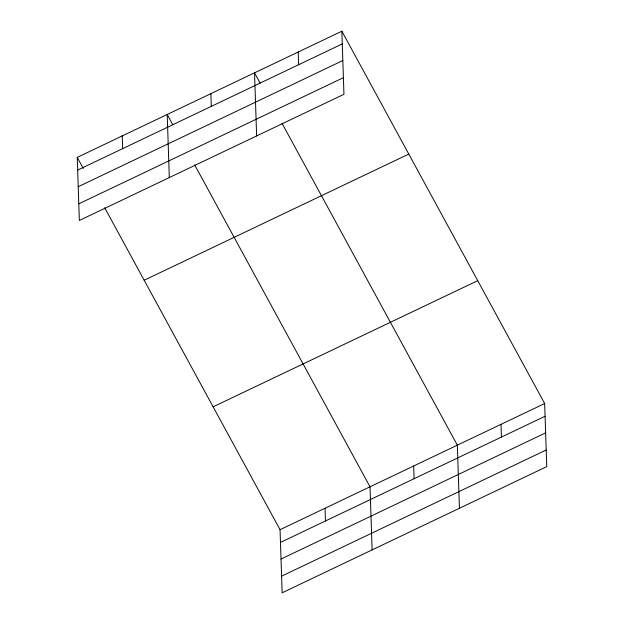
<?xml version="1.0" encoding="UTF-8"?>
<svg xmlns="http://www.w3.org/2000/svg" width="624" height="624" viewBox="0 0 624 624"><rect width="100%" height="100%" fill="white"/><g stroke="black" fill="none" stroke-linecap="round" stroke-linejoin="round"><path stroke-width="0.94" d="M341.858 31.2L343.949 94.302L79.342 220.475L77.243 157.373L341.858 31.2L544.658 403.525L546.757 466.627L282.142 592.8L280.051 529.698L104.668 207.714M77.665 170.087L342.28 43.914M78.218 186.716L342.833 60.544M78.788 203.845L343.403 77.672M144.167 280.238L408.782 154.066M213.119 406.832L477.734 280.66M280.051 529.698L544.658 403.525M280.472 542.42L545.087 416.247M281.018 559.042L545.633 432.869M281.588 576.17L546.203 450.005M260.114 83.078L254.537 72.836L256.628 135.938M281.954 123.178L457.337 445.162L459.436 508.264M172.793 124.714L167.216 114.473L169.307 177.575M194.633 164.814L370.016 486.798L372.107 549.9M77.243 157.373L83.288 168.464M501.002 424.343L501.423 437.065M413.681 465.98L414.102 478.702M325.034 508.248L325.455 520.97M298.194 52.018L298.623 64.732M210.873 93.655L211.294 106.369M122.226 135.923L122.647 148.637"/></g></svg>
